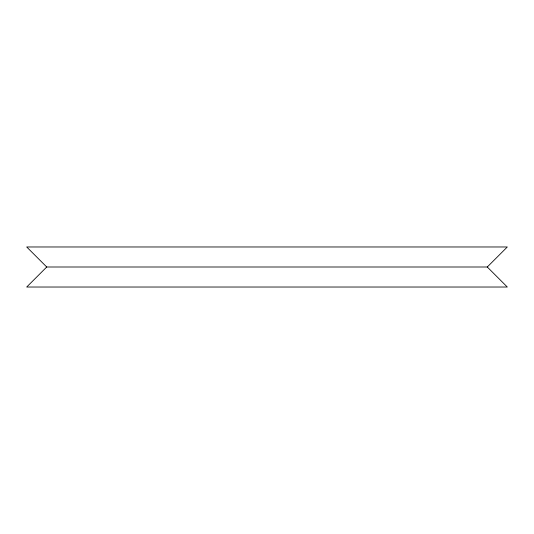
<?xml version="1.0" encoding="UTF-8"?>
<svg xmlns="http://www.w3.org/2000/svg" width="534" height="534" viewBox="0 0 534 534"><rect width="100%" height="100%" fill="white"/><g stroke="black" fill="none" stroke-linecap="round" stroke-linejoin="round"><path stroke-width="0.8" d="M46.725 267L26.7 287.025L507.3 287.025L487.275 267L46.725 267L26.7 246.975L507.3 246.975L487.275 267"/></g></svg>
